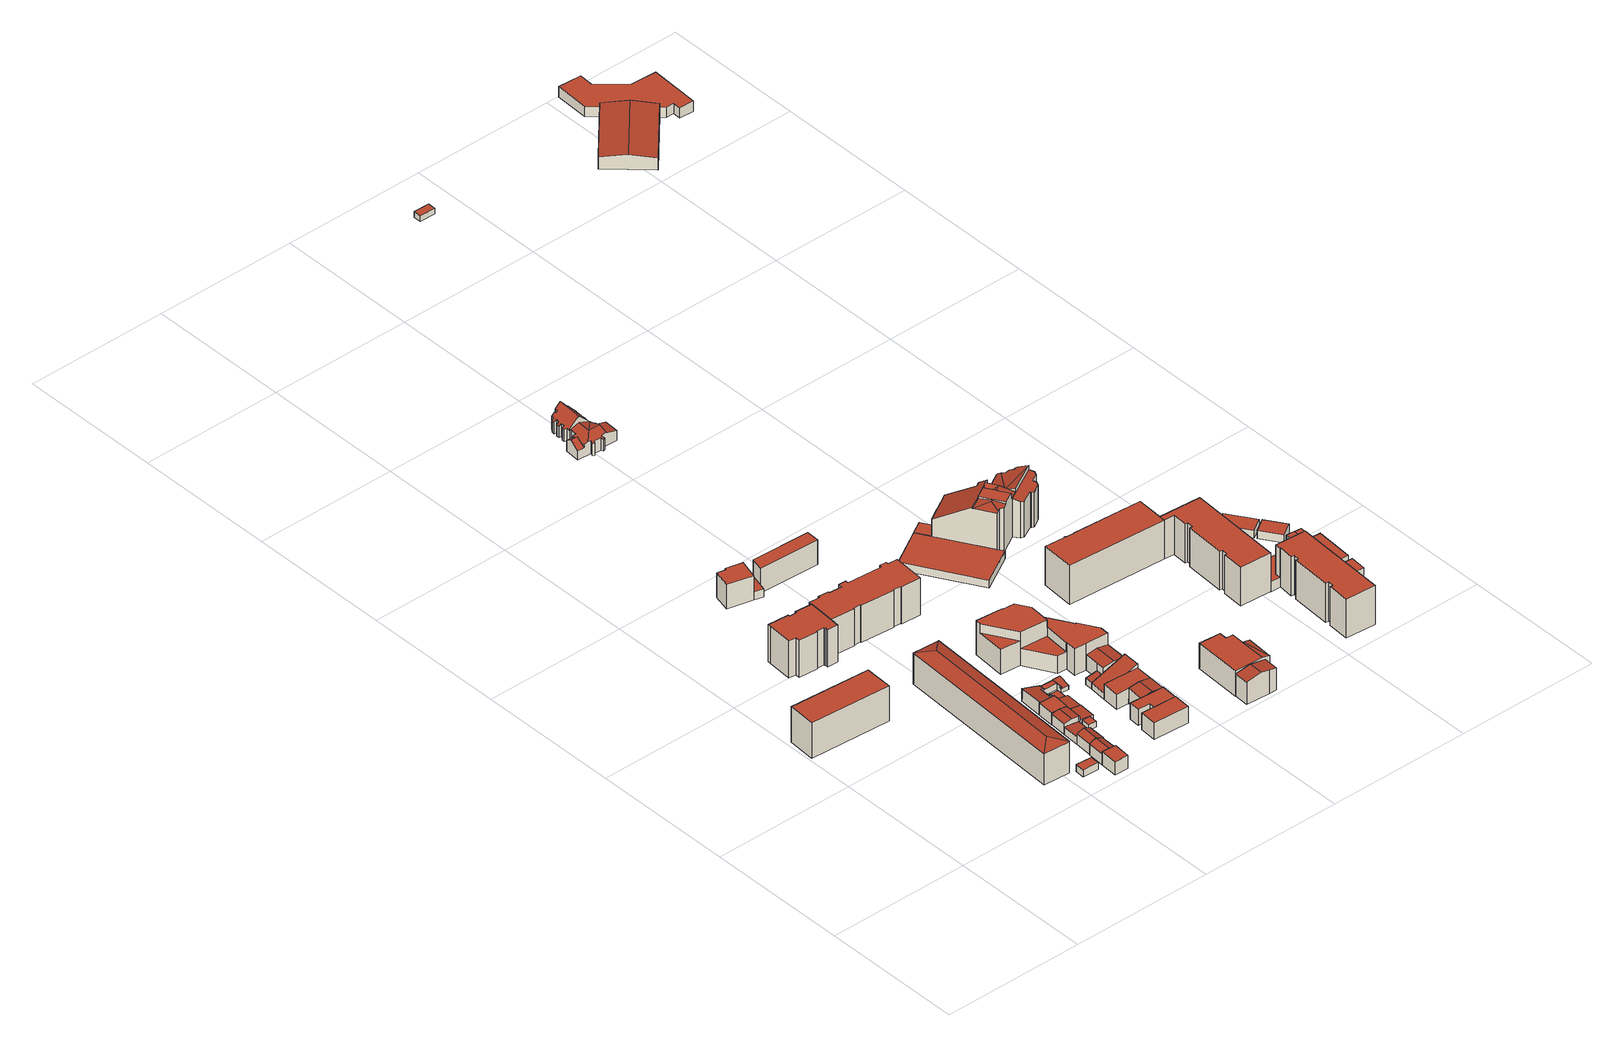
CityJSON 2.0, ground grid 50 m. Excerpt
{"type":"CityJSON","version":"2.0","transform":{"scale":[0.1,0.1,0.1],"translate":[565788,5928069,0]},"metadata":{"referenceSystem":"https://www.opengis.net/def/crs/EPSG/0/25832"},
"CityObjects":{
"building1":{"type":"Building","attributes":{"Gemeindeschluessel":"02100137","Geometrietyp2DReferenz":"3000","function":"31001_1010","roofType":"1000","measuredHeight":13.02,"storeysAboveGround":4},"address":[{"country":"Germany","locality":"Hamburg","thoroughfareNumber":"14","thoroughfareName":"Ziegelerstraße","postcode":"21107"}],"geometry":[{"type":"Solid","lod":"2","boundaries":[[[[0,1,2,3]],[[1,4,5,2]],[[6,0,3,7]],[[4,6,7,5]],[[7,3,2,5]],[[4,1,0,6]]]],"semantics":{"surfaces":[{"type":"WallSurface"},{"type":"GroundSurface"},{"type":"RoofSurface"}],"values":[[0,0,0,0,1,2]]}}]},
"building2":{"type":"Building","attributes":{"Gemeindeschluessel":"02100137","Geometrietyp2DReferenz":"3000","function":"31001_2460","roofType":"1000","measuredHeight":2.54,"storeysAboveGround":1},"address":[{"country":"Germany","locality":"Hamburg","thoroughfareName":"Ziegelerstieg","postcode":"21107"}],"geometry":[{"type":"Solid","lod":"2","boundaries":[[[[8,9,10,11,12]],[[13,14,15,16,17]],[[11,10,13,17]],[[10,9,14,13]],[[9,8,15,14]],[[8,12,16,15]],[[12,11,17,16]]]],"semantics":{"surfaces":[{"type":"RoofSurface"},{"type":"GroundSurface"},{"type":"WallSurface"}],"values":[[0,1,2,2,2,2,2]]}}]},
"building3":{"type":"Building","attributes":{"Gemeindeschluessel":"02100137","Geometrietyp2DReferenz":"3000","function":"31001_1010","roofType":"1000","measuredHeight":13.61,"storeysAboveGround":4},"address":[{"country":"Germany","locality":"Hamburg","thoroughfareNumber":"9","thoroughfareName":"Ziegelerstraße","postcode":"21107"}],"geometry":[{"type":"Solid","lod":"2","boundaries":[[[[18,19,20,21]],[[19,22,23,20]],[[22,24,25,23]],[[24,26,27,25]],[[26,28,29,27]],[[28,30,31,29]],[[30,32,33,31]],[[32,34,35,33]],[[36,37,38,39]],[[37,40,41,38]],[[40,42,43,41]],[[42,44,45,43]],[[44,46,47,45]],[[46,48,49,47]],[[48,18,21,49]],[[50,51,52,53]],[[39,52,51,36]],[[34,50,53,35]],[[53,52,39,38,41,43,45,47,49,21,20,23,25,27,29,31,33,35]],[[34,32,30,28,26,24,22,19,18,48,46,44,42,40,37,36,51,50]]]],"semantics":{"surfaces":[{"type":"WallSurface"},{"type":"GroundSurface"},{"type":"RoofSurface"}],"values":[[0,0,0,0,0,0,0,0,0,0,0,0,0,0,0,0,0,0,1,2]]}}]},
"building4":{"type":"Building","attributes":{"Gemeindeschluessel":"02100137","Geometrietyp2DReferenz":"3000","function":"31001_1010","roofType":"3200","measuredHeight":12.79,"storeysAboveGround":4},"address":[{"country":"Germany","locality":"Hamburg","thoroughfareNumber":"1","thoroughfareName":"Ziegelerstieg","postcode":"21107"}],"geometry":[{"type":"Solid","lod":"2","boundaries":[[[[54,55,56,57]],[[58,59,56,55]],[[60,59,58]],[[61,60,58,55,54]],[[57,56,62,63]],[[62,64,65,63]],[[64,59,60,61,65]],[[65,61,54,57,63]],[[62,56,59,64]]]],"semantics":{"surfaces":[{"type":"RoofSurface"},{"type":"WallSurface"},{"type":"GroundSurface"}],"values":[[0,0,0,0,1,2,1,1,1]]}}]},
"building5":{"type":"Building","attributes":{"Gemeindeschluessel":"02100137","Geometrietyp2DReferenz":"3000","function":"31001_1010","roofType":"1000","measuredHeight":4.78,"storeysAboveGround":2},"address":[{"country":"Germany","locality":"Hamburg","thoroughfareName":"Peter-Beenck-Straße","postcode":"21107"}],"geometry":[{"type":"Solid","lod":"2","boundaries":[[[[66,67,68,69]],[[70,71,72,73]],[[68,67,70,73]],[[67,66,71,70]],[[66,69,72,71]],[[69,68,73,72]]]],"semantics":{"surfaces":[{"type":"RoofSurface"},{"type":"GroundSurface"},{"type":"WallSurface"}],"values":[[0,1,2,2,2,2]]}}]},
"building6":{"type":"Building","attributes":{"Gemeindeschluessel":"02100137","Geometrietyp2DReferenz":"3000","function":"31001_1010","roofType":"3100","measuredHeight":4.96,"storeysAboveGround":1},"address":[{"country":"Germany","locality":"Hamburg","thoroughfareName":"Peter-Beenck-Straße","postcode":"21107"}],"geometry":[{"type":"Solid","lod":"2","boundaries":[[[[74,75,76,77]],[[78,74,77,79]],[[76,75,80,70]],[[78,79,71,81]],[[79,77,76,70,71]],[[75,74,78,81,80]],[[81,71,70,80]]]],"semantics":{"surfaces":[{"type":"RoofSurface"},{"type":"WallSurface"},{"type":"GroundSurface"}],"values":[[0,0,1,1,1,1,2]]}}]},
"building7":{"type":"Building","attributes":{"Gemeindeschluessel":"02100137","Geometrietyp2DReferenz":"3000","function":"31001_1010","roofType":"3100","measuredHeight":4.94,"storeysAboveGround":1},"address":[{"country":"Germany","locality":"Hamburg","thoroughfareName":"Peter-Beenck-Straße","postcode":"21107"}],"geometry":[{"type":"Solid","lod":"2","boundaries":[[[[82,83,75,84]],[[85,86,82,84,87]],[[75,83,88,89]],[[86,85,90,91]],[[85,87,92,90]],[[87,84,75,89,92]],[[83,82,86,91,88]],[[91,90,92,89,88]]]],"semantics":{"surfaces":[{"type":"RoofSurface"},{"type":"WallSurface"},{"type":"GroundSurface"}],"values":[[0,0,1,1,1,1,1,2]]}}]},
"building8":{"type":"Building","attributes":{"Gemeindeschluessel":"02100137","Geometrietyp2DReferenz":"3000","function":"31001_1010","roofType":"1000","measuredHeight":2.82,"storeysAboveGround":1},"address":[{"country":"Germany","locality":"Hamburg","thoroughfareName":"Peter-Beenck-Straße","postcode":"21107"}],"geometry":[{"type":"Solid","lod":"2","boundaries":[[[[93,94,95,96,97]],[[98,99,100,91,88]],[[96,95,98,88]],[[95,94,99,98]],[[94,93,100,99]],[[93,97,91,100]],[[97,96,88,91]]]],"semantics":{"surfaces":[{"type":"RoofSurface"},{"type":"GroundSurface"},{"type":"WallSurface"}],"values":[[0,1,2,2,2,2,2]]}}]},
"building9":{"type":"Building","attributes":{"Gemeindeschluessel":"02100137","Geometrietyp2DReferenz":"3000","function":"31001_1010","roofType":"3100","measuredHeight":4.48,"storeysAboveGround":1},"address":[{"country":"Germany","locality":"Hamburg","thoroughfareName":"Peter-Beenck-Straße","postcode":"21107"}],"geometry":[{"type":"Solid","lod":"2","boundaries":[[[[101,102,103,104]],[[105,106,101,104,107]],[[103,102,108,98]],[[106,105,109,110]],[[105,107,99,109]],[[107,104,103,98,99]],[[102,101,106,110,108]],[[110,109,99,98,108]]]],"semantics":{"surfaces":[{"type":"RoofSurface"},{"type":"WallSurface"},{"type":"GroundSurface"}],"values":[[0,0,1,1,1,1,1,2]]}}]},
"building10":{"type":"Building","attributes":{"Gemeindeschluessel":"02100137","Geometrietyp2DReferenz":"3000","function":"31001_2460","roofType":"1000","measuredHeight":9,"storeysAboveGround":1},"address":[{"country":"Germany","locality":"Hamburg","thoroughfareName":"Georg-Wilhelm-Straße","postcode":"21107"}],"geometry":[{"type":"Solid","lod":"2","boundaries":[[[[111,112,113,114,115,116,117]],[[118,119,120,121,122,123,124]],[[122,111,117,123]],[[121,112,111,122]],[[120,113,112,121]],[[119,114,113,120]],[[118,115,114,119]],[[124,116,115,118]],[[123,117,116,124]]]],"semantics":{"surfaces":[{"type":"GroundSurface"},{"type":"RoofSurface"},{"type":"WallSurface"}],"values":[[0,1,2,2,2,2,2,2,2]]}}]},
"building11":{"type":"Building","attributes":{"Gemeindeschluessel":"02100137","Geometrietyp2DReferenz":"3000","function":"31001_1010","roofType":"1000","measuredHeight":4.26,"storeysAboveGround":1},"address":[{"country":"Germany","locality":"Hamburg","thoroughfareName":"Peter-Beenck-Straße","postcode":"21107"}],"geometry":[{"type":"Solid","lod":"2","boundaries":[[[[125,126,127,128]],[[129,130,131,132]],[[127,126,129,132]],[[126,125,130,129]],[[125,128,131,130]],[[128,127,132,131]]]],"semantics":{"surfaces":[{"type":"RoofSurface"},{"type":"GroundSurface"},{"type":"WallSurface"}],"values":[[0,1,2,2,2,2]]}}]},
"building12":{"type":"Building","attributes":{"Gemeindeschluessel":"02100137","Geometrietyp2DReferenz":"3000","function":"31001_1010","roofType":"1000","measuredHeight":2.03,"storeysAboveGround":1},"address":[{"country":"Germany","locality":"Hamburg","thoroughfareName":"Peter-Beenck-Straße","postcode":"21107"}],"geometry":[{"type":"Solid","lod":"2","boundaries":[[[[133,134,135,136]],[[137,138,139,140]],[[138,133,136,139]],[[137,134,133,138]],[[140,135,134,137]],[[139,136,135,140]]]],"semantics":{"surfaces":[{"type":"GroundSurface"},{"type":"RoofSurface"},{"type":"WallSurface"}],"values":[[0,1,2,2,2,2]]}}]},
"building13":{"type":"Building","attributes":{"Gemeindeschluessel":"02100137","Geometrietyp2DReferenz":"3000","function":"31001_1010","roofType":"1000","measuredHeight":2.61,"storeysAboveGround":1},"address":[{"country":"Germany","locality":"Hamburg","thoroughfareName":"Peter-Beenck-Straße","postcode":"21107"}],"geometry":[{"type":"Solid","lod":"2","boundaries":[[[[141,142,143,144,145]],[[109,110,146,147,134]],[[143,142,110,109]],[[142,141,146,110]],[[141,145,147,146]],[[144,143,109,134]],[[147,145,144,134]]]],"semantics":{"surfaces":[{"type":"RoofSurface"},{"type":"GroundSurface"},{"type":"WallSurface"}],"values":[[0,1,2,2,2,2,2]]}}]},
"building14":{"type":"Building","attributes":{"Geometrietyp2DReferenz":"3000","Gemeindeschluessel":"02100137","function":"31001_2460","roofType":"1000","measuredHeight":3,"storeysAboveGround":1},"address":[{"country":"Germany","locality":"Hamburg","thoroughfareName":"Georg-Wilhelm-Straße","postcode":"21107"}],"geometry":[{"type":"Solid","lod":"2","boundaries":[[[[117,116,148,149]],[[150,151,152,153]],[[151,117,149,152]],[[150,116,117,151]],[[153,148,116,150]],[[152,149,148,153]]]],"semantics":{"surfaces":[{"type":"GroundSurface"},{"type":"RoofSurface"},{"type":"WallSurface"}],"values":[[0,1,2,2,2,2]]}}]},
"building15":{"type":"Building","attributes":{"Gemeindeschluessel":"02100137","Geometrietyp2DReferenz":"3000","function":"31001_1010","roofType":"1000","measuredHeight":2.69,"storeysAboveGround":1},"address":[{"country":"Germany","locality":"Hamburg","thoroughfareName":"Peter-Beenck-Straße","postcode":"21107"}],"geometry":[{"type":"Solid","lod":"2","boundaries":[[[[154,155,156,142,157]],[[130,158,159,160,131]],[[142,156,130,131]],[[156,155,158,130]],[[155,154,159,158]],[[154,157,160,159]],[[157,142,131,160]]]],"semantics":{"surfaces":[{"type":"RoofSurface"},{"type":"GroundSurface"},{"type":"WallSurface"}],"values":[[0,1,2,2,2,2,2]]}}]},
"building16":{"type":"Building","attributes":{"Gemeindeschluessel":"02100137","Geometrietyp2DReferenz":"3000","function":"31001_1010","roofType":"2100","measuredHeight":4.71,"storeysAboveGround":1},"address":[{"country":"Germany","locality":"Hamburg","thoroughfareName":"Peter-Beenck-Straße","postcode":"21107"}],"geometry":[{"type":"MultiSurface","lod":"2","boundaries":[[[161,162,163,155]],[[164,165,166,167,168]],[[167,169,168]],[[170,171,172,173]],[[171,174,175,172]],[[174,176,163,162]],[[177,178,179,180]],[[161,155,158,181]],[[165,182,166]],[[180,182,165,164,183,184,185,177]],[[186,187,188,173,172,175,181,158,129,184,183,189]],[[129,158,155,163,176,190]],[[183,164,168,189]],[[189,168,169,191,192,193,186]],[[187,186,193,194]],[[191,167,166,192]],[[187,194,179,178,195,188]],[[175,174,162,161,181]],[[173,188,195,170]],[[184,129,190,185]],[[166,182,180,179,194,193,192]],[[190,176,174,171,170,195,178,177,185]]],"semantics":{"surfaces":[{"type":"RoofSurface"},{"type":"WallSurface"},{"type":"GroundSurface"}],"values":[0,0,0,1,1,1,1,1,1,1,2,1,1,1,1,1,1,1,1,1,0,0]}}]},
"building17":{"type":"Building","attributes":{"Gemeindeschluessel":"02100137","Geometrietyp2DReferenz":"3000","function":"31001_1010","roofType":"1000","measuredHeight":13.6,"storeysAboveGround":4},"address":[{"country":"Germany","locality":"Hamburg","thoroughfareNumber":"5","thoroughfareName":"Ziegelerstraße","postcode":"21107"}],"geometry":[{"type":"Solid","lod":"2","boundaries":[[[[196,197,198,199,200,201,202,203,204,205,206,207,208,209,210,211,212,213,214,215,216,217,218,34]],[[219,220,221,222,223,224,225,226,227,228,229,230,231,232,233,234,235,236,237,238,239,240,35,241]],[[218,217,219,241]],[[217,216,220,219]],[[216,215,221,220]],[[215,214,222,221]],[[214,213,223,222]],[[213,212,224,223]],[[212,211,225,224]],[[211,210,226,225]],[[210,209,227,226]],[[209,208,228,227]],[[208,207,229,228]],[[207,206,230,229]],[[206,205,231,230]],[[205,204,232,231]],[[204,203,233,232]],[[203,202,234,233]],[[202,201,235,234]],[[201,200,236,235]],[[200,199,237,236]],[[199,198,238,237]],[[198,197,239,238]],[[197,196,240,239]],[[196,34,35,240]],[[35,34,218,241]]]],"semantics":{"surfaces":[{"type":"RoofSurface"},{"type":"GroundSurface"},{"type":"WallSurface"}],"values":[[0,1,2,2,2,2,2,2,2,2,2,2,2,2,2,2,2,2,2,2,2,2,2,2,2,2]]}}]},
"building18":{"type":"Building","attributes":{"Gemeindeschluessel":"02100137","Geometrietyp2DReferenz":"3000","function":"31001_1010","roofType":"1000","measuredHeight":6.09,"storeysAboveGround":2},"address":[{"country":"Germany","locality":"Hamburg","thoroughfareNumber":"5a","thoroughfareName":"Peter-Beenck-Straße","postcode":"21107"}],"geometry":[{"type":"Solid","lod":"2","boundaries":[[[[242,243,244,245]],[[246,247,248,249]],[[244,243,248,247]],[[242,245,246,249]],[[246,245,244,247]],[[248,243,242,249]]]],"semantics":{"surfaces":[{"type":"RoofSurface"},{"type":"GroundSurface"},{"type":"WallSurface"}],"values":[[0,1,2,2,2,2]]}}]},
"building19":{"type":"Building","attributes":{"Gemeindeschluessel":"02100137","Geometrietyp2DReferenz":"3000","function":"31001_1010","roofType":"1000","measuredHeight":5.98,"storeysAboveGround":2},"address":[{"country":"Germany","locality":"Hamburg","thoroughfareNumber":"5","thoroughfareName":"Peter-Beenck-Straße","postcode":"21107"}],"geometry":[{"type":"Solid","lod":"2","boundaries":[[[[250,251,252,253]],[[254,255,256,249]],[[255,257,258,256]],[[257,250,253,258]],[[259,252,251,260]],[[260,254,249,259]],[[249,256,258,253,252,259]],[[260,251,250,257,255,254]]]],"semantics":{"surfaces":[{"type":"WallSurface"},{"type":"GroundSurface"},{"type":"RoofSurface"}],"values":[[0,0,0,0,0,0,1,2]]}}]},
"building20":{"type":"Building","attributes":{"Gemeindeschluessel":"02100137","Geometrietyp2DReferenz":"3000","function":"51009_1610","roofType":"1000","measuredHeight":9},"address":[{"country":"Germany","locality":"Hamburg","postcode":"21107"}],"geometry":[{"type":"Solid","lod":"2","boundaries":[[[[261,262,263,264]],[[265,266,267,268]],[[266,261,264,267]],[[265,262,261,266]],[[268,263,262,265]],[[267,264,263,268]]]],"semantics":{"surfaces":[{"type":"GroundSurface"},{"type":"RoofSurface"},{"type":"WallSurface"}],"values":[[0,1,2,2,2,2]]}}]},
"building21":{"type":"Building","attributes":{"Gemeindeschluessel":"02100137","Geometrietyp2DReferenz":"3000","function":"31001_1010","roofType":"3100","measuredHeight":6.08,"storeysAboveGround":2},"address":[{"country":"Germany","locality":"Hamburg","thoroughfareNumber":"3a","thoroughfareName":"Peter-Beenck-Straße","postcode":"21107"}],"geometry":[{"type":"Solid","lod":"2","boundaries":[[[[269,270,271,272]],[[273,269,272,274]],[[271,270,275,276]],[[273,274,259,277]],[[274,272,271,276,259]],[[270,269,273,277,275]],[[277,259,276,275]]]],"semantics":{"surfaces":[{"type":"RoofSurface"},{"type":"WallSurface"},{"type":"GroundSurface"}],"values":[[0,0,1,1,1,1,2]]}}]},
"building22":{"type":"Building","attributes":{"Gemeindeschluessel":"02100137","Geometrietyp2DReferenz":"3000","function":"31001_1010","roofType":"1000","measuredHeight":5.57,"storeysAboveGround":2},"address":[{"country":"Germany","locality":"Hamburg","thoroughfareNumber":"3","thoroughfareName":"Peter-Beenck-Straße","postcode":"21107"}],"geometry":[{"type":"Solid","lod":"2","boundaries":[[[[278,279,280,273]],[[277,281,282,283]],[[280,279,282,281]],[[278,273,277,283]],[[277,273,280,281]],[[282,279,278,283]]]],"semantics":{"surfaces":[{"type":"RoofSurface"},{"type":"GroundSurface"},{"type":"WallSurface"}],"values":[[0,1,2,2,2,2]]}}]},
"building23":{"type":"Building","attributes":{"Gemeindeschluessel":"02100137","Geometrietyp2DReferenz":"3000","function":"31001_1010","roofType":"2100","measuredHeight":6.87,"storeysAboveGround":2},"address":[{"country":"Germany","locality":"Hamburg","thoroughfareNumber":"1a","thoroughfareName":"Peter-Beenck-Straße","postcode":"21107"}],"geometry":[{"type":"Solid","lod":"2","boundaries":[[[[284,285,286,287]],[[283,282,288,289]],[[286,285,288,282]],[[284,287,283,289]],[[283,287,286,282]],[[288,285,284,289]]]],"semantics":{"surfaces":[{"type":"RoofSurface"},{"type":"GroundSurface"},{"type":"WallSurface"}],"values":[[0,1,2,2,2,2]]}}]},
"building24":{"type":"Building","attributes":{"Gemeindeschluessel":"02100137","Geometrietyp2DReferenz":"3000","function":"31001_1010","roofType":"1000","measuredHeight":12.37,"storeysAboveGround":4},"address":[{"country":"Germany","locality":"Hamburg","thoroughfareNumber":"2","thoroughfareName":"Ziegelerstraße","postcode":"21107"}],"geometry":[{"type":"Solid","lod":"2","boundaries":[[[[290,291,292]],[[293,294,295,296,297,298,299,300,301,302]],[[303,304,305,306]],[[300,299,307,308]],[[299,298,309,307]],[[298,297,310,309]],[[296,295,311,312]],[[311,295,294,305,304]],[[302,301,290,292]],[[313,314,315,316]],[[314,317,318,315]],[[317,319,320,318]],[[321,311,304,303]],[[322,323,324,325]],[[326,327,328,308,307,309,310,325,324,316,315,318,320,329]],[[322,312,311,321,330,319,317,314,313,323]],[[322,325,310,297,296,312]],[[313,316,324,323]],[[330,329,320,319]],[[329,330,321,303,306,326]],[[326,306,305,294,293,327]],[[327,293,302,292,291,328]],[[328,291,290,301,300,308]]]],"semantics":{"surfaces":[{"type":"RoofSurface"},{"type":"WallSurface"},{"type":"GroundSurface"}],"values":[[0,0,0,1,1,1,1,1,1,1,1,1,1,1,2,0,1,1,1,1,1,1,1]]}}]},
"building25":{"type":"Building","attributes":{"Gemeindeschluessel":"02100137","Geometrietyp2DReferenz":"3000","function":"31001_1010","roofType":"3100","measuredHeight":6.28,"storeysAboveGround":2},"address":[{"country":"Germany","locality":"Hamburg","thoroughfareNumber":"1","thoroughfareName":"Peter-Beenck-Straße","postcode":"21107"}],"geometry":[{"type":"Solid","lod":"2","boundaries":[[[[331,332,333,334]],[[332,335,318,336]],[[288,337,336,318,315,289]],[[289,338,339,331,334,340,288]],[[289,315,341,338]],[[318,335,342,341,315]],[[337,343,333,332,336]],[[337,288,340,343]],[[338,341,342,339]],[[342,335,332,331,339]],[[340,334,333,343]]]],"semantics":{"surfaces":[{"type":"WallSurface"},{"type":"GroundSurface"},{"type":"RoofSurface"}],"values":[[0,0,1,0,0,0,0,0,2,2,2]]}}]},
"building26":{"type":"Building","attributes":{"Gemeindeschluessel":"02100137","Geometrietyp2DReferenz":"3000","function":"31001_3040","roofType":"3100","measuredHeight":8.27,"storeysAboveGround":1},"address":[{"country":"Germany","locality":"Hamburg","thoroughfareNumber":"162","thoroughfareName":"Georg-Wilhelm-Straße","postcode":"21107"}],"geometry":[{"type":"Solid","lod":"2","boundaries":[[[[344,345,346,347,348]],[[349,350,351,346,345]],[[352,353,354,355,356,357,358,359,360,349,344]],[[361,362,363,364,365,366,367,368,369,370,371,372,373,374,375,376,377,378,379,380]],[[381,382,383,384,385,386,387,388,389,390,391,354,353,392]],[[393,394,395,355,354,396]],[[397,398,396,354,391]],[[399,400,401,402,403,404,405,406,407,408,409,410,411,412,413,414,415,363,362,416]],[[417,418,419,420]],[[352,344,348]],[[360,350,349]],[[359,358,421,422]],[[358,357,423,421]],[[379,378,424,425]],[[378,377,426,424]],[[377,376,427,426]],[[376,375,428,427]],[[375,374,429,428]],[[374,373,430,429]],[[373,372,431,430]],[[372,371,432,431]],[[371,370,433,432]],[[370,369,434,433]],[[369,368,435,434]],[[368,367,436,435]],[[367,366,437,436]],[[366,365,438,437]],[[365,364,439,438]],[[380,379,425,440]],[[389,388,441,442]],[[388,387,443,441]],[[387,386,444,443]],[[386,385,445,444]],[[385,384,446,445]],[[384,383,447,446]],[[383,382,448,447]],[[382,381,449,448]],[[381,392,450,449]],[[394,393,451,452]],[[415,414,453,454]],[[414,413,455,453]],[[413,412,456,455]],[[412,411,457,456]],[[411,410,458,457]],[[410,409,459,458]],[[409,408,460,459]],[[408,407,461,460]],[[407,406,462,461]],[[406,405,463,462]],[[405,404,464,463]],[[404,403,465,464]],[[403,402,466,465]],[[402,401,467,466]],[[401,400,468,467]],[[400,399,469,468]],[[418,417,470,471]],[[441,443,444,445,446,447,448,449,450,472,473,422,421,423,440,425,424,426,427,428,429,430,431,432,433,434,435,436,437,438,439,454,453,455,456,457,458,459,460,461,462,463,464,465,466,467,468,469,452,451,474,471,470,442]],[[450,392,353,352,348,347,472]],[[474,398,397,419,418,471]],[[451,393,396,398,474]],[[469,399,416,395,394,452]],[[470,417,420,390,389,442]],[[419,397,391,390,420]],[[395,416,362,361,356,355]],[[439,364,363,415,454]],[[423,357,356,361,380,440]],[[473,351,350,360,359,422]],[[349,345,344]],[[472,347,346,351,473]]]],"semantics":{"surfaces":[{"type":"RoofSurface"},{"type":"WallSurface"},{"type":"GroundSurface"}],"values":[[0,0,0,0,0,0,0,0,0,1,1,1,1,1,1,1,1,1,1,1,1,1,1,1,1,1,1,1,1,1,1,1,1,1,1,1,1,1,1,1,1,1,1,1,1,1,1,1,1,1,1,1,1,1,1,1,2,1,1,1,1,1,1,1,1,1,1,1,1]]}}]},
"building27":{"type":"Building","attributes":{"Gemeindeschluessel":"02100137","Geometrietyp2DReferenz":"3000","function":"31001_1010","roofType":"3100","measuredHeight":9.1,"storeysAboveGround":2},"address":[{"country":"Germany","locality":"Hamburg","thoroughfareNumber":"2b","thoroughfareName":"Peter-Beenck-Straße","postcode":"21107"}],"geometry":[{"type":"Solid","lod":"2","boundaries":[[[[475,476,477,478]],[[479,480,475,478,481]],[[477,476,482,483]],[[480,479,484,485]],[[479,481,486,484]],[[481,478,477,483,486]],[[476,475,480,485,482]],[[485,484,486,483,482]]]],"semantics":{"surfaces":[{"type":"RoofSurface"},{"type":"WallSurface"},{"type":"GroundSurface"}],"values":[[0,0,1,1,1,1,1,2]]}}]},
"building28":{"type":"Building","attributes":{"Gemeindeschluessel":"02100137","Geometrietyp2DReferenz":"3000","function":"31001_1010","roofType":"1000","measuredHeight":9.4,"storeysAboveGround":3},"address":[{"country":"Germany","locality":"Hamburg","thoroughfareNumber":"2d","thoroughfareName":"Peter-Beenck-Straße","postcode":"21107"}],"geometry":[{"type":"Solid","lod":"2","boundaries":[[[[487,488,489,490,491]],[[492,488,487]],[[493,494,495,496]],[[494,497,498,495]],[[499,496,495,498,500,501,502,503]],[[497,494,493,504,490,489,505]],[[489,501,500,505]],[[501,489,488,492,502]],[[503,491,490,504,499]],[[502,492,487,491,503]],[[505,500,498,497]],[[493,496,499,504]]]],"semantics":{"surfaces":[{"type":"RoofSurface"},{"type":"WallSurface"},{"type":"GroundSurface"}],"values":[[0,0,1,1,2,0,1,1,1,1,1,1]]}}]},
"building29":{"type":"Building","attributes":{"Gemeindeschluessel":"02100137","Geometrietyp2DReferenz":"3000","function":"31001_2460","roofType":"1000","measuredHeight":2.75,"storeysAboveGround":1},"address":[{"country":"Germany","locality":"Hamburg","thoroughfareName":"Ziegelerstraße","postcode":"21107"}],"geometry":[{"type":"Solid","lod":"2","boundaries":[[[[506,507,508,509,510]],[[511,512,513,514,515]],[[509,508,511,515]],[[508,507,512,511]],[[507,506,513,512]],[[506,510,514,513]],[[510,509,515,514]]]],"semantics":{"surfaces":[{"type":"RoofSurface"},{"type":"GroundSurface"},{"type":"WallSurface"}],"values":[[0,1,2,2,2,2,2]]}}]},
"building30":{"type":"Building","attributes":{"Gemeindeschluessel":"02100137","Geometrietyp2DReferenz":"3000","function":"31001_1010","roofType":"2100","measuredHeight":17.18,"storeysAboveGround":4},"address":[{"country":"Germany","locality":"Hamburg","thoroughfareNumber":"3","thoroughfareName":"Ziegelerstraße","postcode":"21107"}],"geometry":[{"type":"Solid","lod":"2","boundaries":[[[[516,517,518,519]],[[520,521,522,523,524]],[[525,520,524,526]],[[527,528,529,530,531,532]],[[533,534,535,536]],[[537,536,535,529]],[[538,539,540,541,542,543,533,536]],[[544,545,546,538,536,537,528]],[[547,548,549,550,539]],[[551,552,553,554,555,556,547,539,557]],[[557,539,558]],[[518,517,559,560]],[[561,562,516,519]],[[563,564,523,522]],[[565,566,567,568]],[[566,569,570,567]],[[571,543,542]],[[572,535,534]],[[531,530,572,563]],[[572,530,529,535]],[[527,544,528]],[[540,539,550]],[[549,548,573,574]],[[575,576,577,578]],[[556,555,579,580]],[[555,554,581,579]],[[554,553,582,581]],[[553,552,583,582]],[[552,551,584,583]],[[558,539,538]],[[585,586,587,588]],[[586,589,590,587]],[[589,591,592,590]],[[591,593,594,592]],[[593,595,596,594]],[[595,597,598,596]],[[597,599,600,598]],[[526,524,523,564,561,519,518,560,601]],[[577,602,603,604,601,560,559,605,568,567,570,606,574,573,580,579,581,582,583,584,588,587,590,592,594,596,598,600,578]],[[571,569,566,565,607,562,561,564,563,572,534,543]],[[565,568,605,607]],[[602,545,544,527,532,608,609,603]],[[584,551,557,610,585,588]],[[578,600,599,575]],[[573,548,547,556,580]],[[577,576,611,546,545,602]],[[557,558,538,546,611,610]],[[606,541,540,550,549,574]],[[528,537,529]],[[534,533,543]],[[604,603,609,612]],[[531,563,522,521,608,532]],[[570,569,571,542,541,606]],[[604,612,525,526,601]],[[559,517,516,562,607,605]],[[611,576,575,599,597,595,593,591,589,586,585,610]],[[609,608,521,520,525,612]]]],"semantics":{"surfaces":[{"type":"RoofSurface"},{"type":"WallSurface"},{"type":"GroundSurface"}],"values":[[0,0,0,0,0,0,0,0,0,0,0,1,1,1,1,1,1,1,1,1,1,1,1,1,1,1,1,1,1,1,1,1,1,1,1,1,1,1,2,0,1,1,1,1,1,1,1,1,1,1,1,1,1,1,1,0,0]]}}]},
"building31":{"type":"Building","attributes":{"Gemeindeschluessel":"02100137","Geometrietyp2DReferenz":"3000","function":"31001_1010","roofType":"1000","measuredHeight":14.19,"storeysAboveGround":5},"address":[{"country":"Germany","locality":"Hamburg","thoroughfareNumber":"1a","thoroughfareName":"Ziegelerstraße","postcode":"21107"}],"geometry":[{"type":"Solid","lod":"2","boundaries":[[[[613,614,615,616,617,618,619,620,621,622,623]],[[624,625,626,627,628,629,630,631,632,633,634]],[[622,621,624,634]],[[621,620,625,624]],[[620,619,626,625]],[[619,618,627,626]],[[618,617,628,627]],[[617,616,629,628]],[[616,615,630,629]],[[615,614,631,630]],[[614,613,632,631]],[[613,623,633,632]],[[623,622,634,633]]]],"semantics":{"surfaces":[{"type":"RoofSurface"},{"type":"GroundSurface"},{"type":"WallSurface"}],"values":[[0,1,2,2,2,2,2,2,2,2,2,2,2]]}}]},
"building32":{"type":"Building","attributes":{"Gemeindeschluessel":"02100137","Geometrietyp2DReferenz":"3000","function":"31001_1010","roofType":"1000","measuredHeight":14.23,"storeysAboveGround":5},"address":[{"country":"Germany","locality":"Hamburg","thoroughfareNumber":"1c","thoroughfareName":"Ziegelerstraße","postcode":"21107"}],"geometry":[{"type":"Solid","lod":"2","boundaries":[[[[635,636,637,638]],[[636,639,640,637]],[[639,641,642,640]],[[641,643,644,642]],[[643,645,646,644]],[[645,647,648,646]],[[647,649,650,648]],[[649,651,652,650]],[[651,653,654,652]],[[655,656,657,658]],[[656,635,638,657]],[[623,613,632,633]],[[659,655,658,660]],[[660,632,613,659]],[[653,623,633,654]],[[633,632,660,658,657,638,637,640,642,644,646,648,650,652,654]],[[653,651,649,647,645,643,641,639,636,635,656,655,659,613,623]]]],"semantics":{"surfaces":[{"type":"WallSurface"},{"type":"GroundSurface"},{"type":"RoofSurface"}],"values":[[0,0,0,0,0,0,0,0,0,0,0,0,0,0,0,1,2]]}}]},
"building33":{"type":"Building","attributes":{"Gemeindeschluessel":"02100137","Geometrietyp2DReferenz":"3000","function":"31001_1010","roofType":"1000","measuredHeight":14.29,"storeysAboveGround":1},"address":[{"country":"Germany","locality":"Hamburg","thoroughfareNumber":"1f","thoroughfareName":"Ziegelerstraße","postcode":"21107"}],"geometry":[{"type":"Solid","lod":"2","boundaries":[[[[661,662,663,664]],[[662,665,666,663]],[[665,667,668,666]],[[667,669,670,668]],[[669,671,672,670]],[[671,673,674,672]],[[673,675,676,674]],[[675,677,678,676]],[[677,679,680,678]],[[681,682,683,684]],[[682,685,686,683]],[[687,688,689,690]],[[691,692,693,694]],[[663,666,668,670,672,674,676,678,680,694,693,695,696,697,690,689,664]],[[692,691,684,683,686,698,699]],[[664,689,688,661]],[[690,697,700,687]],[[696,698,686,685,700,697]],[[680,679,681,684,691,694]],[[698,696,695,699]],[[699,695,693,692]],[[700,685,682,681,679,677,675,673,671,669,667,665,662,661,688,687]]]],"semantics":{"surfaces":[{"type":"WallSurface"},{"type":"GroundSurface"},{"type":"RoofSurface"}],"values":[[0,0,0,0,0,0,0,0,0,0,0,0,0,1,2,0,0,0,0,0,0,2]]}}]},
"building34":{"type":"Building","attributes":{"Gemeindeschluessel":"02100137","Geometrietyp2DReferenz":"3000","function":"51009_1610","roofType":"1000","measuredHeight":2.71},"address":[{"country":"Germany","locality":"Hamburg","postcode":"21107"}],"geometry":[{"type":"Solid","lod":"2","boundaries":[[[[701,702,703,704]],[[705,706,707,708]],[[703,702,705,708]],[[702,701,706,705]],[[701,704,707,706]],[[704,703,708,707]]]],"semantics":{"surfaces":[{"type":"RoofSurface"},{"type":"GroundSurface"},{"type":"WallSurface"}],"values":[[0,1,2,2,2,2]]}}]},
"building35":{"type":"Building","attributes":{"Gemeindeschluessel":"02100137","Geometrietyp2DReferenz":"3000","function":"51009_1610","roofType":"1000","measuredHeight":2.88},"address":[{"country":"Germany","locality":"Hamburg","postcode":"21107"}],"geometry":[{"type":"Solid","lod":"2","boundaries":[[[[709,710,711,712]],[[713,714,715,716]],[[711,710,713,716]],[[710,709,714,713]],[[709,712,715,714]],[[712,711,716,715]]]],"semantics":{"surfaces":[{"type":"RoofSurface"},{"type":"GroundSurface"},{"type":"WallSurface"}],"values":[[0,1,2,2,2,2]]}}]},
"building36":{"type":"Building","attributes":{"Gemeindeschluessel":"02100137","Geometrietyp2DReferenz":"3000","function":"31001_2460","roofType":"1000","measuredHeight":2.12,"storeysAboveGround":1},"address":[{"country":"Germany","locality":"Hamburg","thoroughfareName":"Mengestraße","postcode":"21107"}],"geometry":[{"type":"Solid","lod":"2","boundaries":[[[[717,718,719,720]],[[721,722,723,724]],[[722,717,720,723]],[[721,718,717,722]],[[724,719,718,721]],[[723,720,719,724]]]],"semantics":{"surfaces":[{"type":"GroundSurface"},{"type":"RoofSurface"},{"type":"WallSurface"}],"values":[[0,1,2,2,2,2]]}}]},
"building37":{"type":"Building","attributes":{"Gemeindeschluessel":"02100137","Geometrietyp2DReferenz":"3000","function":"51009_1610","roofType":"1000","measuredHeight":2.96},"address":[{"country":"Germany","locality":"Hamburg","postcode":"21107"}],"geometry":[{"type":"Solid","lod":"2","boundaries":[[[[725,726,727,728]],[[725,728,729,730]],[[728,727,731,729]],[[732,733,734,735]],[[736,737,738,739]],[[737,740,741,738]],[[740,732,735,741]],[[742,743,739,738,741,735,734,744]],[[732,740,737,736,745,730,729,731,746,733]],[[736,739,743,745]],[[746,744,734,733]],[[742,726,725,730,745,743]],[[744,746,731,727,726,742]]]],"semantics":{"surfaces":[{"type":"RoofSurface"},{"type":"WallSurface"},{"type":"GroundSurface"}],"values":[[0,1,1,1,1,1,1,2,0,1,1,1,1]]}}]},
"building38":{"type":"Building","attributes":{"Gemeindeschluessel":"02100137","Geometrietyp2DReferenz":"3000","function":"51009_1610","roofType":"1000","measuredHeight":2.86},"address":[{"country":"Germany","locality":"Hamburg","postcode":"21107"}],"geometry":[{"type":"Solid","lod":"2","boundaries":[[[[747,748,749,750]],[[751,752,753,754]],[[749,748,751,754]],[[748,747,752,751]],[[747,750,753,752]],[[750,749,754,753]]]],"semantics":{"surfaces":[{"type":"RoofSurface"},{"type":"GroundSurface"},{"type":"WallSurface"}],"values":[[0,1,2,2,2,2]]}}]},
"building39":{"type":"Building","attributes":{"Gemeindeschluessel":"02100137","Geometrietyp2DReferenz":"3000","function":"51009_1610","roofType":"3100","measuredHeight":5.51},"address":[{"country":"Germany","locality":"Hamburg","postcode":"21107"}],"geometry":[{"type":"Solid","lod":"2","boundaries":[[[[755,756,757,758]],[[759,755,758,760]],[[757,756,761,762]],[[759,760,763,764]],[[760,758,757,762,763]],[[756,755,759,764,761]],[[764,763,762,761]]]],"semantics":{"surfaces":[{"type":"RoofSurface"},{"type":"WallSurface"},{"type":"GroundSurface"}],"values":[[0,0,1,1,1,1,2]]}}]},
"building40":{"type":"Building","attributes":{"Gemeindeschluessel":"02100137","Geometrietyp2DReferenz":"3000","function":"31001_2130","roofType":"1000","measuredHeight":3.82,"storeysAboveGround":1},"address":[{"country":"Germany","locality":"Hamburg","thoroughfareNumber":"14","thoroughfareName":"Mengestraße","postcode":"21107"}],"geometry":[{"type":"Solid","lod":"2","boundaries":[[[[765,766,767,768]],[[769,770,771,772]],[[773,774,775,776]],[[774,777,778,775]],[[779,780,781,782]],[[769,777,774,773,783,780,779,784,785,786,787,766,765,770]],[[781,788,776,775,778,772,771,768,767,789,790,791,792,782]],[[767,766,787,789]],[[791,785,784,792]],[[792,784,779,782]],[[781,780,783,788]],[[789,787,786,790]],[[788,783,773,776]],[[790,786,785,791]],[[778,777,769,772]],[[771,770,765,768]]]],"semantics":{"surfaces":[{"type":"WallSurface"},{"type":"RoofSurface"},{"type":"GroundSurface"}],"values":[[0,0,0,0,0,1,2,0,0,0,0,0,0,0,0,0]]}}]}
},
"vertices":[
[5,666,144],[12,763,144],[12,763,14],[5,666,14],[295,745,144],[295,745,14],[291,647,144],[291,647,14],
[594,86,37],[595,107,37],[540,110,37],[538,79,37],[593,75,37],[540,110,11],[595,107,11],[594,86,11],[593,75,11],[538,79,11],
[213,998,145],[220,1086,145],[220,1086,9],[213,998,9],[220,1097,145],[220,1097,9],[294,1091,145],[294,1091,9],[294,1086,145],[294,1086,9],[320,1085,145],[320,1085,9],[320,1090,145],[320,1090,9],[379,1085,145],[379,1085,9],[372,992,145],[372,992,9],[334,974,145],[330,974,145],[330,974,9],[334,974,9],[330,977,145],[330,977,9],[304,979,145],[304,979,9],[304,976,145],[304,976,9],[238,981,145],[238,981,9],[239,996,145],[239,996,9],[369,960,145],[333,963,145],[333,963,9],[369,960,9],
[521,119,126],[477,168,140],[428,124,126],[520,119,126],[506,685,140],[462,734,126],[554,729,126],[555,729,126],[428,124,12],[520,119,12],[462,734,12],[555,729,12],
[666,81,59],[618,84,59],[614,24,59],[662,22,59],[618,84,11],[666,81,11],[662,22,11],[614,24,11],
[645,143,61],[622,144,51],[618,84,51],[642,83,61],[669,141,51],[666,81,51],[622,144,11],[669,141,11],
[650,202,61],[626,204,51],[647,143,61],[671,141,51],[674,201,51],[669,141,52],[626,204,12],[622,144,12],[671,141,12],[674,201,12],[669,141,12],
[679,201,34],[683,261,34],[630,264,40],[626,204,40],[674,201,34],[630,264,12],[683,261,12],[679,201,12],
[662,322,56],[634,323,51],[630,264,51],[658,262,56],[687,260,51],[690,320,51],[683,261,52],[634,323,12],[687,260,12],[690,320,12],
[292,1359,13],[307,1419,13],[338,1412,13],[340,1419,13],[397,1405,13],[395,1397,13],[379,1337,13],[397,1405,103],[340,1419,103],[338,1412,103],[307,1419,103],[292,1359,103],[379,1337,103],[395,1397,103],
[694,380,54],[638,383,54],[634,323,54],[690,320,54],[638,383,11],[694,380,11],[690,320,11],[634,323,11],
[694,230,12],[696,260,12],[725,258,12],[723,228,12],[696,260,33],[694,230,33],[723,228,33],[725,258,33],
[741,317,32],[690,320,38],[687,260,38],[696,260,37],[737,257,32],[741,317,12],[737,257,12],
[426,1389,13],[410,1329,13],[395,1397,43],[379,1337,43],[410,1329,43],[426,1389,43],
[744,377,31],[735,378,33],[694,380,38],[741,317,31],[735,378,11],[744,377,11],[741,317,11],
[737,412,33],[706,413,33],[704,379,33],[785,457,35],[758,458,35],[758,452,33],[756,418,25],[782,416,25],[756,417,25],[695,400,40],[705,400,36],[705,400,11],[695,400,11],[706,413,36],[706,413,11],[704,379,36],[710,461,36],[708,440,36],[708,440,33],[710,461,33],[737,412,11],[758,458,33],[785,457,11],[644,465,11],[644,465,58],[755,417,11],[756,438,11],[697,441,11],[782,416,11],[638,383,58],[756,417,26],[756,417,33],[755,417,33],[756,438,33],[697,441,40],
[456,985,145],[456,989,145],[481,987,145],[481,984,145],[600,975,145],[600,978,145],[628,976,145],[628,972,145],[697,967,145],[705,1078,145],[671,1080,145],[672,1089,145],[648,1090,145],[648,1082,145],[524,1091,145],[525,1100,145],[499,1102,145],[498,1087,145],[453,1091,145],[454,1096,145],[417,1099,145],[417,1093,145],[379,1096,145],[417,1093,9],[417,1099,9],[454,1096,9],[453,1091,9],[498,1087,9],[499,1102,9],[525,1100,9],[524,1091,9],[648,1082,9],[648,1090,9],[672,1089,9],[671,1080,9],[705,1078,9],[697,967,9],[628,972,9],[628,976,9],[600,978,9],[600,975,9],[481,984,9],[481,987,9],[456,989,9],[456,985,9],[379,1096,9],
[940,126,71],[814,133,71],[810,73,71],[936,66,71],[936,66,11],[810,73,11],[814,133,11],[940,126,11],
[819,154,70],[823,192,70],[823,192,11],[819,154,11],[940,126,70],[860,130,70],[860,130,11],[861,150,70],[861,150,11],[944,185,11],[944,185,70],
[629,1340,14],[416,1349,14],[427,1394,14],[631,1385,14],[416,1349,104],[629,1340,104],[631,1385,104],[427,1394,104],
[908,248,72],[868,250,67],[864,190,67],[904,188,72],[948,245,67],[944,185,67],[868,250,11],[864,190,11],[948,245,11],
[952,305,67],[828,312,67],[823,252,67],[823,252,11],[828,312,11],[952,305,11],
[956,365,80],[833,372,33],[828,312,32],[952,305,80],[833,372,11],[956,365,11],
[690,698,103],[682,599,103],[751,593,103],[752,593,135],[752,592,135],[848,584,135],[854,658,135],[828,704,135],[784,708,135],[785,710,135],[692,718,135],[690,698,135],[751,593,135],[840,491,75],[848,584,75],[752,592,75],[809,493,75],[785,710,11],[692,718,11],[784,708,11],[828,704,11],[848,584,108],[854,658,108],[963,477,108],[961,446,108],[961,446,11],[963,477,11],[881,451,108],[881,451,11],[839,453,108],[839,453,11],[840,491,108],[922,541,108],[925,543,108],[925,543,11],[922,541,11],[809,493,11],[752,593,11],[682,599,11],[842,491,11],[842,491,108],
[876,370,67],[877,398,67],[877,398,41],[876,370,41],[881,451,67],[877,398,11],[835,401,11],[956,365,67],[916,367,74],[833,372,34],[961,446,67],[921,449,74],[835,401,34],
[456,2179,65],[457,2195,75],[434,2196,75],[432,2165,54],[455,2164,54],[457,2210,65],[458,2216,61],[435,2218,61],[455,2164,65],[469,2163,70],[498,2192,80],[501,2239,80],[466,2240,68],[466,2237,68],[471,2237,69],[470,2216,69],[458,2216,65],[466,2240,70],[501,2239,105],[505,2325,105],[487,2326,87],[487,2315,87],[481,2315,81],[481,2321,81],[471,2322,71],[471,2312,71],[463,2312,64],[463,2302,64],[470,2301,71],[469,2290,71],[462,2290,64],[461,2279,64],[469,2279,71],[468,2265,71],[461,2266,64],[460,2255,64],[467,2254,70],[482,2160,69],[477,2152,67],[482,2148,65],[488,2156,68],[512,2154,68],[515,2146,65],[522,2148,66],[518,2157,69],[521,2161,70],[538,2160,70],[540,2190,80],[481,2162,70],[541,2236,65],[535,2236,68],[535,2237,68],[541,2235,65],[541,2212,73],[540,2212,73],[535,2251,71],[542,2251,64],[543,2262,64],[536,2262,71],[536,2275,71],[543,2274,64],[544,2286,64],[537,2286,71],[538,2298,71],[545,2298,64],[545,2308,64],[539,2309,70],[539,2318,70],[530,2319,80],[529,2313,80],[520,2313,89],[521,2324,89],[535,2237,71],[577,2158,58],[580,2210,58],[541,2212,69],[538,2160,69],[471,2237,22],[470,2216,22],[466,2237,22],[461,2266,22],[460,2255,22],[468,2265,22],[469,2279,22],[461,2279,22],[462,2290,22],[469,2290,22],[470,2301,22],[463,2302,22],[463,2312,22],[471,2312,22],[471,2322,22],[481,2321,22],[481,2315,22],[487,2315,22],[487,2326,22],[467,2254,22],[518,2157,22],[521,2161,22],[522,2148,22],[515,2146,22],[512,2154,22],[488,2156,22],[482,2148,22],[477,2152,22],[482,2160,22],[481,2162,22],[541,2236,22],[535,2236,22],[520,2313,22],[521,2324,22],[529,2313,22],[530,2319,22],[539,2318,22],[539,2309,22],[545,2308,22],[545,2298,22],[538,2298,22],[537,2286,22],[544,2286,22],[543,2274,22],[536,2275,22],[536,2262,22],[543,2262,22],[542,2251,22],[535,2251,22],[577,2158,22],[580,2210,22],[432,2165,22],[435,2218,22],[540,2212,22],
[1176,64,104],[1121,67,95],[1118,16,95],[1173,13,104],[1228,10,95],[1231,61,95],[1204,11,99],[1121,67,13],[1118,16,13],[1228,10,13],[1231,61,13],[1204,11,13],
[1247,61,101],[1227,155,106],[1226,155,106],[1221,62,106],[1247,60,101],[1253,154,101],[1130,235,106],[1206,230,106],[1206,230,12],[1130,235,12],[1204,202,106],[1204,202,12],[1121,67,12],[1229,200,12],[1226,155,12],[1253,154,12],[1247,60,12],[1121,67,106],[1229,200,106],
[1058,1003,37],[1046,1023,37],[917,1244,37],[791,1170,37],[931,929,37],[917,1244,9],[1046,1023,9],[1058,1003,9],[931,929,9],[791,1170,9],
[988,1222,38],[961,1269,38],[917,1244,38],[945,1196,38],[1066,1073,174],[1074,1077,174],[1052,1114,169],[1008,1089,169],[1008,1088,169],[1054,1028,170],[1046,1023,169],[1134,1061,176],[1115,1094,176],[1110,1103,176],[1090,1136,176],[1052,1114,176],[1095,1040,176],[1109,1147,179],[1104,1145,173],[1090,1136,150],[1130,1109,179],[1112,1099,179],[1171,1082,150],[1154,1111,150],[1127,1157,150],[1127,1157,151],[1126,1157,151],[1113,1150,173],[1134,1061,151],[1143,1066,151],[1143,1066,150],[1210,1193,134],[1206,1199,132],[1201,1200,130],[1127,1157,130],[1253,1166,151],[1245,1168,149],[1240,1166,149],[1233,1178,143],[1224,1180,141],[1219,1178,141],[1271,1138,163],[1171,1082,163],[961,1269,8],[917,1244,8],[945,1196,100],[988,1222,100],[1052,1114,173],[1008,1089,173],[1049,1257,101],[1099,1172,157],[1099,1172,8],[1049,1257,8],[1113,1180,157],[1113,1180,8],[1126,1157,173],[1090,1136,173],[1206,1199,8],[1201,1200,8],[1168,1043,139],[1158,1046,141],[1158,1046,8],[1168,1043,8],[1224,1180,8],[1219,1178,8],[1233,1178,8],[1240,1166,8],[1245,1168,8],[1253,1166,8],[1280,1123,144],[1276,1112,141],[1276,1112,8],[1280,1123,8],[1251,1098,141],[1251,1098,8],[1257,1088,138],[1257,1088,8],[1254,1079,135],[1254,1079,8],[1222,1060,135],[1222,1060,8],[1214,1062,137],[1214,1062,8],[1212,1066,138],[1212,1066,8],[1046,1023,8],[1143,1066,8],[1078,1029,8],[1064,1034,8],[989,1221,8],[1127,1157,8],[989,1221,101],[1095,1040,169],[1078,1029,169],[1271,1138,149],[1143,1066,149],[1064,1034,170],
[1400,712,155],[1406,804,155],[1162,820,155],[1162,819,155],[1132,821,155],[1133,825,155],[1129,825,155],[1129,823,155],[1058,828,155],[1051,712,155],[1398,689,155],[1058,828,13],[1129,823,13],[1129,825,13],[1133,825,13],[1132,821,13],[1162,819,13],[1162,820,13],[1406,804,13],[1400,712,13],[1398,689,13],[1051,712,13],
[1416,376,155],[1420,451,155],[1420,451,13],[1416,376,13],[1429,451,155],[1429,451,13],[1430,471,155],[1430,471,13],[1421,472,155],[1421,472,13],[1430,614,155],[1430,614,13],[1439,614,155],[1439,614,13],[1440,635,155],[1440,635,13],[1432,636,155],[1432,636,13],[1435,687,155],[1435,687,13],[1528,390,155],[1527,369,155],[1527,369,13],[1528,390,13],[1548,702,155],[1548,702,13],
[1545,59,155],[1549,135,155],[1549,135,12],[1545,59,12],[1559,134,155],[1559,134,12],[1560,154,155],[1560,154,12],[1550,155,155],[1550,155,12],[1559,296,155],[1559,296,12],[1568,295,155],[1568,295,12],[1570,314,155],[1570,314,12],[1559,315,155],[1559,315,12],[1563,367,155],[1563,367,12],[1562,367,155],[1563,388,155],[1563,388,48],[1562,367,48],[1631,384,155],[1631,384,48],[1671,381,155],[1651,52,155],[1651,52,12],[1671,381,12],[1527,369,48],[1528,390,48],[1528,390,12],[1527,369,12],[1532,462,12],[1635,455,12],[1631,383,12],[1635,455,48],[1532,462,48],[1631,383,155],
[1786,304,38],[1731,308,38],[1727,254,38],[1782,249,38],[1731,308,11],[1786,304,11],[1782,249,11],[1727,254,11],
[1707,622,39],[1647,713,39],[1601,683,39],[1662,592,39],[1647,713,10],[1707,622,10],[1662,592,10],[1601,683,10],
[844,3315,18],[844,3342,18],[899,3341,18],[899,3314,18],[844,3342,39],[844,3315,39],[899,3314,39],[899,3341,39],
[1745,511,39],[1716,513,39],[1712,463,39],[1742,460,39],[1742,460,38],[1745,511,38],[1712,463,38],[1733,326,38],[1742,456,38],[1742,456,10],[1733,326,10],[1766,458,38],[1797,456,38],[1797,456,10],[1766,458,10],[1787,322,38],[1787,322,10],[1716,513,10],[1770,509,10],[1712,458,10],[1770,509,38],[1712,458,38],
[1757,547,39],[1712,615,39],[1667,585,39],[1712,517,39],[1712,615,10],[1757,547,10],[1712,517,10],[1667,585,10],
[1629,3282,78],[1565,3341,67],[1391,3153,67],[1455,3093,78],[1693,3222,67],[1519,3033,67],[1565,3341,23],[1391,3153,23],[1519,3033,23],[1693,3222,23],
[1527,3363,61],[1533,3483,61],[1533,3483,23],[1527,3363,23],[1568,3311,61],[1571,3323,61],[1571,3323,23],[1568,3311,23],[1700,3202,61],[1677,3224,61],[1677,3224,23],[1700,3202,23],[1664,3221,61],[1664,3221,23],[1779,3172,61],[1728,3174,61],[1728,3174,23],[1779,3172,23],[1729,3202,61],[1788,3347,61],[1696,3352,61],[1611,3430,61],[1614,3479,61],[1729,3202,23],[1614,3479,23],[1611,3430,23],[1696,3352,23],[1788,3347,23]
]}
